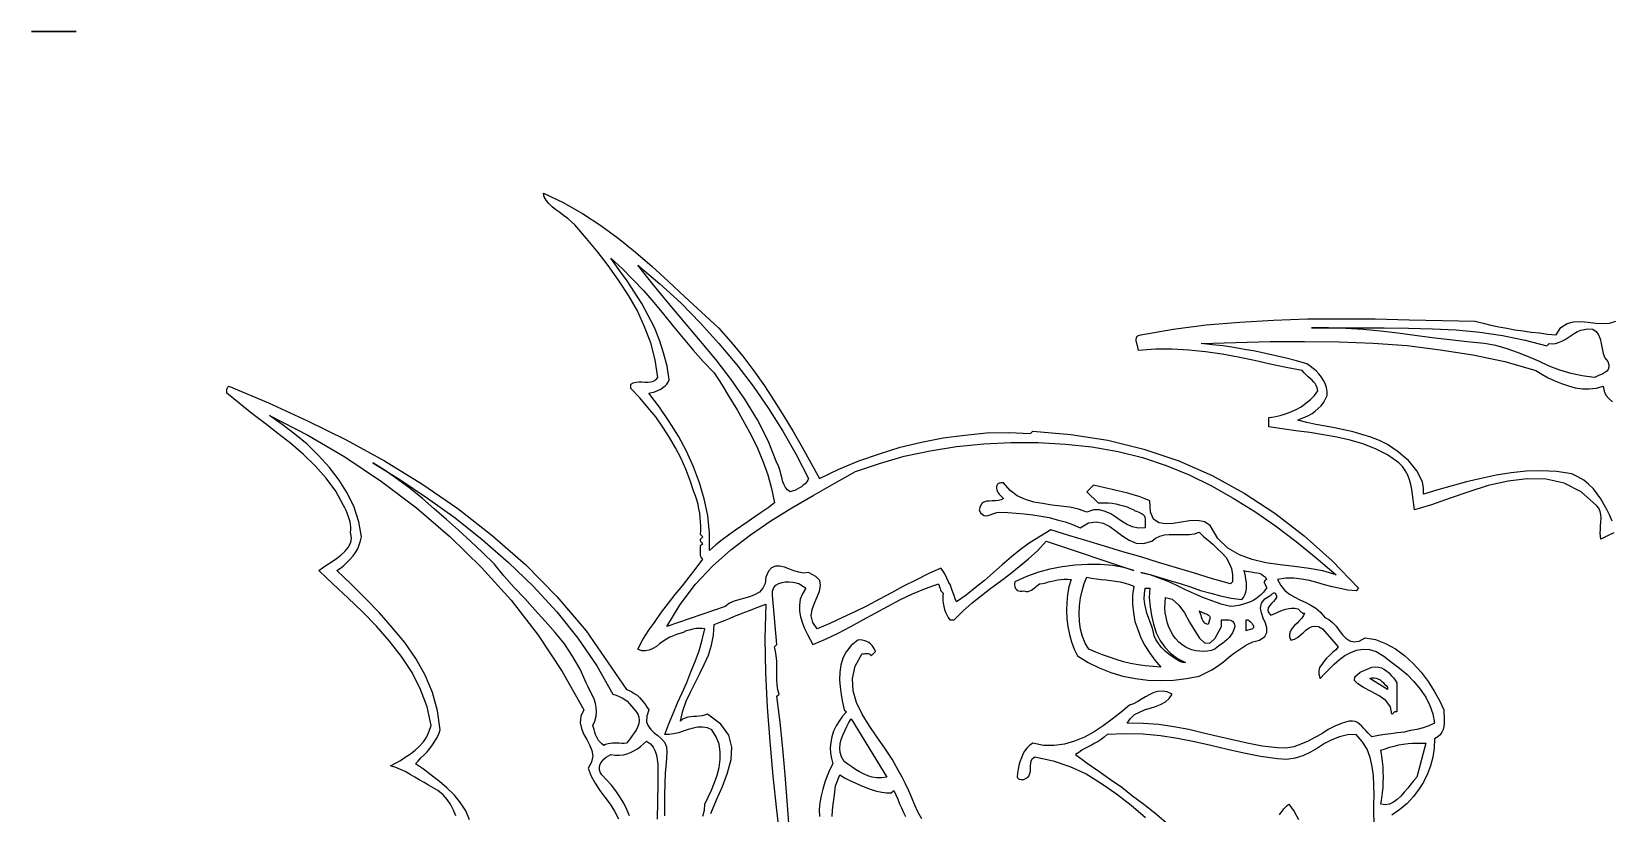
# Model space of a CAD drawing. Extents: x 0 to 9.47, y 0.01 to 6.47.
# Drawn here: x 0 to 4.626, y 4.183 to 6.473 of the extents above; entities that cross this region are included whole.
import ezdxf

# ---------------------------------------------------------------- set-up
doc = ezdxf.new("R2010")
doc.units = 0
doc.layers.add('1', color=7, linetype='Continuous')

msp = doc.modelspace()

# ---------------------------------------------------------------- linework, layer by layer
for points in [[(0, 6.473), (0.131, 6.473), (0, 6.473)], [(1.967, 4.174), (1.972, 4.192), (1.973, 4.21), (1.982, 4.23), (1.992, 4.251), (2.001, 4.273), (2.009, 4.295), (2.015, 4.317), (2.018, 4.34), (2.018, 4.363), (2.015, 4.385), (2.006, 4.407), (1.993, 4.427), (1.98, 4.433), (1.966, 4.435), (1.952, 4.435), (1.938, 4.432), (1.924, 4.428), (1.909, 4.423), (1.895, 4.419), (1.881, 4.416), (1.868, 4.414), (1.855, 4.414), (1.867, 4.445), (1.88, 4.475), (1.893, 4.506), (1.906, 4.536), (1.92, 4.566), (1.932, 4.597), (1.944, 4.628), (1.956, 4.659), (1.965, 4.691), (1.973, 4.723), (1.965, 4.724), (1.956, 4.724), (1.946, 4.724), (1.937, 4.722), (1.928, 4.719), (1.918, 4.717), (1.909, 4.713), (1.899, 4.71), (1.89, 4.707), (1.881, 4.703), (1.87, 4.699), (1.86, 4.693), (1.85, 4.686), (1.84, 4.679), (1.831, 4.672), (1.82, 4.666), (1.81, 4.661), (1.799, 4.659), (1.788, 4.659), (1.776, 4.664), (1.791, 4.692), (1.809, 4.719), (1.827, 4.745), (1.846, 4.772), (1.866, 4.798), (1.886, 4.824), (1.907, 4.849), (1.927, 4.875), (1.947, 4.901), (1.967, 4.927), (1.964, 4.93), (1.962, 4.933), (1.96, 4.937), (1.96, 4.941), (1.96, 4.945), (1.96, 4.95), (1.96, 4.954), (1.96, 4.958), (1.96, 4.962), (1.96, 4.967), (1.967, 4.973), (1.965, 4.974), (1.964, 4.976), (1.962, 4.977), (1.961, 4.979), (1.96, 4.981), (1.96, 4.982), (1.96, 4.984), (1.96, 4.986), (1.967, 4.993), (1.96, 5), (1.961, 5.011), (1.961, 5.023), (1.96, 5.036), (1.959, 5.049), (1.958, 5.062), (1.955, 5.075), (1.953, 5.088), (1.949, 5.101), (1.945, 5.113), (1.94, 5.125), (1.93, 5.158), (1.917, 5.191), (1.903, 5.222), (1.887, 5.254), (1.869, 5.284), (1.85, 5.314), (1.829, 5.344), (1.806, 5.372), (1.782, 5.4), (1.756, 5.427), (1.756, 5.44), (1.763, 5.444), (1.771, 5.446), (1.78, 5.447), (1.788, 5.447), (1.797, 5.446), (1.806, 5.446), (1.814, 5.447), (1.822, 5.449), (1.829, 5.453), (1.835, 5.46), (1.827, 5.511), (1.814, 5.561), (1.796, 5.608), (1.775, 5.655), (1.75, 5.699), (1.722, 5.742), (1.692, 5.784), (1.66, 5.826), (1.626, 5.867), (1.592, 5.907), (1.582, 5.916), (1.571, 5.925), (1.559, 5.934), (1.548, 5.943), (1.536, 5.951), (1.525, 5.96), (1.516, 5.969), (1.508, 5.979), (1.502, 5.989), (1.5, 6), (1.558, 5.972), (1.614, 5.94), (1.668, 5.905), (1.719, 5.868), (1.769, 5.827), (1.818, 5.785), (1.866, 5.741), (1.914, 5.696), (1.963, 5.651), (2.013, 5.605), (2.049, 5.564), (2.084, 5.522), (2.116, 5.479), (2.147, 5.435), (2.176, 5.391), (2.204, 5.346), (2.231, 5.301), (2.258, 5.255), (2.283, 5.21), (2.309, 5.164), (2.365, 5.191), (2.424, 5.215), (2.484, 5.236), (2.545, 5.255), (2.607, 5.27), (2.671, 5.283), (2.734, 5.291), (2.798, 5.297), (2.863, 5.298), (2.927, 5.296), (2.934, 5.302), (3.045, 5.293), (3.153, 5.276), (3.259, 5.25), (3.361, 5.215), (3.459, 5.172), (3.553, 5.121), (3.643, 5.062), (3.729, 4.996), (3.811, 4.922), (3.888, 4.842), (3.881, 4.835), (3.857, 4.837), (3.834, 4.841), (3.811, 4.846), (3.788, 4.852), (3.766, 4.859), (3.744, 4.865), (3.721, 4.869), (3.698, 4.872), (3.675, 4.872), (3.651, 4.868), (3.66, 4.85), (3.672, 4.836), (3.686, 4.825), (3.701, 4.816), (3.716, 4.808), (3.732, 4.801), (3.748, 4.793), (3.763, 4.784), (3.777, 4.772), (3.789, 4.756), (3.801, 4.751), (3.812, 4.742), (3.822, 4.731), (3.831, 4.718), (3.841, 4.706), (3.851, 4.696), (3.862, 4.688), (3.875, 4.685), (3.89, 4.687), (3.907, 4.697), (3.938, 4.692), (3.967, 4.68), (3.996, 4.665), (4.023, 4.645), (4.048, 4.622), (4.071, 4.596), (4.092, 4.569), (4.11, 4.541), (4.125, 4.513), (4.138, 4.486), (4.138, 4.476), (4.139, 4.465), (4.139, 4.455), (4.139, 4.446), (4.138, 4.437), (4.136, 4.428), (4.132, 4.421), (4.127, 4.413), (4.12, 4.407), (4.111, 4.401), (4.11, 4.374), (4.106, 4.347), (4.099, 4.322), (4.09, 4.298), (4.078, 4.274), (4.064, 4.252), (4.048, 4.231), (4.03, 4.212), (4.009, 4.194), (3.986, 4.177)], [(4.636, 5.005), (4.617, 4.996), (4.598, 4.986), (4.597, 4.995), (4.596, 5.004), (4.597, 5.014), (4.597, 5.025), (4.598, 5.036), (4.599, 5.047), (4.598, 5.057), (4.596, 5.067), (4.592, 5.077), (4.585, 5.085), (4.54, 5.125), (4.49, 5.15), (4.438, 5.162), (4.382, 5.163), (4.326, 5.156), (4.268, 5.143), (4.211, 5.125), (4.156, 5.106), (4.102, 5.087), (4.052, 5.072), (4.05, 5.087), (4.048, 5.102), (4.046, 5.117), (4.044, 5.131), (4.041, 5.146), (4.037, 5.16), (4.032, 5.173), (4.025, 5.187), (4.017, 5.199), (4.006, 5.21), (3.973, 5.233), (3.938, 5.251), (3.901, 5.265), (3.863, 5.276), (3.824, 5.285), (3.785, 5.292), (3.745, 5.298), (3.704, 5.303), (3.664, 5.309), (3.625, 5.315), (3.625, 5.342), (3.641, 5.344), (3.658, 5.348), (3.674, 5.353), (3.69, 5.359), (3.705, 5.366), (3.72, 5.374), (3.734, 5.384), (3.747, 5.395), (3.759, 5.407), (3.769, 5.421), (3.767, 5.429), (3.764, 5.436), (3.761, 5.442), (3.756, 5.447), (3.752, 5.452), (3.746, 5.457), (3.74, 5.462), (3.735, 5.467), (3.729, 5.473), (3.723, 5.48), (3.676, 5.489), (3.629, 5.499), (3.583, 5.509), (3.535, 5.519), (3.488, 5.528), (3.44, 5.535), (3.391, 5.54), (3.342, 5.543), (3.293, 5.543), (3.243, 5.539), (3.242, 5.543), (3.241, 5.549), (3.239, 5.555), (3.238, 5.56), (3.236, 5.566), (3.236, 5.571), (3.237, 5.576), (3.239, 5.581), (3.243, 5.583), (3.25, 5.585), (3.345, 5.601), (3.442, 5.614), (3.54, 5.622), (3.639, 5.628), (3.738, 5.631), (3.837, 5.631), (3.937, 5.631), (4.036, 5.629), (4.134, 5.627), (4.23, 5.625), (4.253, 5.619), (4.276, 5.613), (4.299, 5.608), (4.322, 5.604), (4.346, 5.599), (4.37, 5.596), (4.394, 5.592), (4.418, 5.59), (4.442, 5.587), (4.467, 5.585), (4.481, 5.606), (4.499, 5.618), (4.518, 5.623), (4.539, 5.624), (4.561, 5.622), (4.582, 5.619), (4.604, 5.618), (4.623, 5.619), (4.642, 5.625)], [(1.243, 4.175), (1.236, 4.192), (1.228, 4.208), (1.218, 4.223), (1.206, 4.237), (1.19, 4.25), (1.177, 4.257), (1.163, 4.265), (1.15, 4.273), (1.136, 4.281), (1.123, 4.289), (1.109, 4.297), (1.095, 4.305), (1.081, 4.311), (1.067, 4.317), (1.052, 4.322), (1.066, 4.33), (1.081, 4.338), (1.095, 4.347), (1.11, 4.357), (1.124, 4.368), (1.136, 4.379), (1.148, 4.392), (1.158, 4.407), (1.165, 4.423), (1.171, 4.44), (1.159, 4.495), (1.14, 4.546), (1.115, 4.595), (1.084, 4.642), (1.049, 4.687), (1.011, 4.731), (0.97, 4.773), (0.927, 4.814), (0.884, 4.854), (0.842, 4.894), (0.852, 4.902), (0.865, 4.911), (0.878, 4.919), (0.893, 4.929), (0.906, 4.939), (0.918, 4.95), (0.928, 4.962), (0.935, 4.976), (0.937, 4.99), (0.934, 5.006), (0.935, 5.013), (0.935, 5.021), (0.934, 5.029), (0.933, 5.037), (0.931, 5.046), (0.928, 5.054), (0.925, 5.062), (0.922, 5.07), (0.918, 5.078), (0.914, 5.085), (0.891, 5.127), (0.863, 5.165), (0.831, 5.201), (0.797, 5.234), (0.76, 5.266), (0.722, 5.296), (0.684, 5.325), (0.645, 5.354), (0.608, 5.384), (0.572, 5.414), (0.572, 5.417), (0.572, 5.42), (0.572, 5.422), (0.572, 5.425), (0.573, 5.427), (0.574, 5.429), (0.575, 5.431), (0.576, 5.432), (0.578, 5.434), (0.694, 5.385), (0.808, 5.333), (0.922, 5.277), (1.034, 5.215), (1.143, 5.148), (1.249, 5.076), (1.35, 4.997), (1.448, 4.911), (1.539, 4.818), (1.625, 4.717), (1.743, 4.546), (1.751, 4.543), (1.759, 4.539), (1.766, 4.534), (1.774, 4.529), (1.781, 4.522), (1.787, 4.515), (1.793, 4.508), (1.799, 4.501), (1.804, 4.493), (1.809, 4.486), (1.803, 4.467), (1.802, 4.451), (1.807, 4.439), (1.814, 4.428), (1.824, 4.419), (1.835, 4.411), (1.845, 4.402), (1.854, 4.391), (1.86, 4.378), (1.861, 4.361), (1.859, 4.331), (1.856, 4.3), (1.855, 4.27), (1.854, 4.238), (1.854, 4.207), (1.854, 4.175)], [(4, 4.565), (4, 4.48), (3.997, 4.48), (3.995, 4.48), (3.994, 4.48), (3.992, 4.479), (3.99, 4.477), (3.989, 4.476), (3.988, 4.474), (3.986, 4.473), (3.982, 4.495), (3.968, 4.513), (3.948, 4.527), (3.925, 4.54), (3.903, 4.551), (3.886, 4.562), (3.876, 4.572), (3.877, 4.583), (3.893, 4.596), (3.927, 4.611), (3.937, 4.612), (3.946, 4.611), (3.955, 4.609), (3.962, 4.605), (3.97, 4.6), (3.977, 4.594), (3.984, 4.587), (3.99, 4.58), (3.995, 4.573), (4, 4.565)], [(3.934, 4.157), (3.933, 4.183), (3.933, 4.21), (3.934, 4.237), (3.933, 4.265), (3.932, 4.293), (3.928, 4.32), (3.922, 4.346), (3.913, 4.371), (3.899, 4.393), (3.881, 4.414), (3.856, 4.413), (3.832, 4.407), (3.81, 4.398), (3.788, 4.387), (3.768, 4.374), (3.747, 4.362), (3.725, 4.351), (3.702, 4.344), (3.678, 4.34), (3.651, 4.342), (3.601, 4.349), (3.552, 4.359), (3.504, 4.37), (3.455, 4.381), (3.407, 4.392), (3.358, 4.402), (3.308, 4.41), (3.257, 4.415), (3.205, 4.416), (3.151, 4.414), (3.143, 4.406), (3.134, 4.399), (3.125, 4.393), (3.115, 4.388), (3.106, 4.382), (3.096, 4.378), (3.086, 4.373), (3.077, 4.368), (3.068, 4.361), (3.059, 4.355), (3.093, 4.33), (3.127, 4.306), (3.161, 4.282), (3.194, 4.259), (3.226, 4.234), (3.259, 4.21), (3.291, 4.184), (3.323, 4.157)], [(3.656, 4.178), (3.66, 4.184), (3.665, 4.19), (3.669, 4.196), (3.674, 4.201), (3.679, 4.206), (3.684, 4.21), (3.699, 4.188), (3.712, 4.165)]]:
    msp.add_lwpolyline(points)
at = {"layer": '1'}
for points in [[(2, 5.473), (2.023, 5.437), (2.045, 5.401), (2.067, 5.365), (2.088, 5.328), (2.108, 5.291), (2.127, 5.253), (2.143, 5.214), (2.157, 5.174), (2.168, 5.134), (2.177, 5.092), (2.158, 5.078), (2.138, 5.064), (2.119, 5.051), (2.1, 5.038), (2.081, 5.025), (2.062, 5.012), (2.042, 4.998), (2.023, 4.984), (2.005, 4.969), (1.986, 4.953), (1.986, 5.004), (1.981, 5.055), (1.971, 5.104), (1.957, 5.151), (1.939, 5.198), (1.919, 5.244), (1.895, 5.288), (1.868, 5.331), (1.84, 5.373), (1.809, 5.414), (1.816, 5.416), (1.823, 5.417), (1.83, 5.42), (1.837, 5.422), (1.844, 5.425), (1.85, 5.43), (1.856, 5.435), (1.861, 5.44), (1.865, 5.446), (1.868, 5.453), (1.862, 5.493), (1.852, 5.532), (1.84, 5.569), (1.825, 5.606), (1.807, 5.641), (1.788, 5.676), (1.767, 5.71), (1.745, 5.743), (1.721, 5.776), (1.697, 5.809), (1.731, 5.778), (1.763, 5.746), (1.794, 5.713), (1.823, 5.679), (1.852, 5.645), (1.88, 5.61), (1.909, 5.575), (1.938, 5.54), (1.968, 5.506), (2, 5.473)], [(2.276, 5.164), (2.274, 5.159), (2.271, 5.153), (2.267, 5.148), (2.261, 5.144), (2.256, 5.139), (2.25, 5.136), (2.243, 5.132), (2.236, 5.129), (2.229, 5.127), (2.223, 5.125), (2.215, 5.13), (2.209, 5.137), (2.205, 5.145), (2.201, 5.154), (2.199, 5.163), (2.196, 5.173), (2.194, 5.182), (2.191, 5.192), (2.188, 5.201), (2.184, 5.21), (2.158, 5.274), (2.127, 5.336), (2.09, 5.396), (2.05, 5.454), (2.006, 5.511), (1.96, 5.566), (1.913, 5.622), (1.866, 5.677), (1.82, 5.733), (1.776, 5.789), (1.841, 5.734), (1.902, 5.678), (1.96, 5.619), (2.014, 5.559), (2.066, 5.497), (2.114, 5.434), (2.159, 5.369), (2.201, 5.302), (2.24, 5.234), (2.276, 5.164)], [(4.44, 5.552), (4.447, 5.559), (4.456, 5.558), (4.465, 5.559), (4.474, 5.562), (4.484, 5.566), (4.493, 5.571), (4.502, 5.577), (4.511, 5.583), (4.52, 5.588), (4.53, 5.594), (4.539, 5.598), (4.559, 5.602), (4.574, 5.601), (4.584, 5.594), (4.591, 5.585), (4.596, 5.573), (4.599, 5.559), (4.602, 5.545), (4.605, 5.53), (4.61, 5.517), (4.618, 5.506), (4.621, 5.497), (4.621, 5.49), (4.619, 5.483), (4.615, 5.478), (4.61, 5.474), (4.604, 5.47), (4.597, 5.467), (4.591, 5.465), (4.584, 5.462), (4.578, 5.46), (4.543, 5.464), (4.511, 5.471), (4.478, 5.481), (4.447, 5.493), (4.416, 5.507), (4.386, 5.52), (4.354, 5.533), (4.323, 5.544), (4.29, 5.553), (4.256, 5.559), (4.206, 5.564), (4.155, 5.57), (4.104, 5.576), (4.053, 5.583), (4.003, 5.589), (3.952, 5.595), (3.902, 5.6), (3.851, 5.603), (3.8, 5.605), (3.75, 5.605), (3.821, 5.605), (3.892, 5.605), (3.963, 5.605), (4.034, 5.604), (4.105, 5.602), (4.174, 5.599), (4.243, 5.592), (4.31, 5.583), (4.376, 5.569), (4.44, 5.552)], [(4.631, 5.039), (4.624, 5.055), (4.616, 5.071), (4.608, 5.087), (4.598, 5.104), (4.587, 5.119), (4.576, 5.133), (4.562, 5.147), (4.548, 5.159), (4.531, 5.169), (4.513, 5.177), (4.468, 5.184), (4.423, 5.186), (4.379, 5.185), (4.335, 5.18), (4.291, 5.173), (4.247, 5.164), (4.204, 5.154), (4.162, 5.142), (4.12, 5.13), (4.078, 5.118), (4.078, 5.136), (4.075, 5.153), (4.068, 5.17), (4.059, 5.186), (4.047, 5.201), (4.034, 5.216), (4.019, 5.229), (4.004, 5.242), (3.988, 5.253), (3.973, 5.263), (3.949, 5.275), (3.924, 5.285), (3.898, 5.293), (3.872, 5.3), (3.845, 5.306), (3.818, 5.312), (3.791, 5.317), (3.763, 5.322), (3.736, 5.328), (3.71, 5.335), (3.72, 5.339), (3.731, 5.343), (3.741, 5.348), (3.752, 5.354), (3.761, 5.361), (3.77, 5.369), (3.778, 5.377), (3.786, 5.387), (3.791, 5.397), (3.796, 5.407), (3.796, 5.419), (3.794, 5.43), (3.79, 5.442), (3.785, 5.451), (3.779, 5.461), (3.772, 5.47), (3.764, 5.479), (3.755, 5.486), (3.746, 5.493), (3.736, 5.5), (3.706, 5.508), (3.676, 5.516), (3.646, 5.523), (3.615, 5.53), (3.585, 5.537), (3.554, 5.542), (3.523, 5.547), (3.491, 5.552), (3.459, 5.555), (3.427, 5.559), (3.528, 5.562), (3.629, 5.565), (3.73, 5.565), (3.831, 5.564), (3.931, 5.56), (4.03, 5.553), (4.127, 5.541), (4.223, 5.526), (4.317, 5.506), (4.407, 5.48)], [(4.407, 5.48), (4.425, 5.469), (4.444, 5.459), (4.463, 5.45), (4.483, 5.442), (4.503, 5.435), (4.523, 5.429), (4.544, 5.426), (4.564, 5.426), (4.585, 5.428), (4.605, 5.434), (4.608, 5.42), (4.613, 5.408), (4.622, 5.397), (4.632, 5.388)], [(1.283, 4.164), (1.272, 4.19), (1.257, 4.214), (1.239, 4.236), (1.217, 4.257), (1.195, 4.276), (1.171, 4.295), (1.148, 4.312), (1.125, 4.328), (1.133, 4.336), (1.141, 4.345), (1.15, 4.354), (1.159, 4.363), (1.167, 4.373), (1.175, 4.383), (1.182, 4.394), (1.188, 4.405), (1.193, 4.416), (1.197, 4.427), (1.189, 4.483), (1.175, 4.537), (1.153, 4.588), (1.126, 4.636), (1.094, 4.683), (1.057, 4.727), (1.019, 4.77), (0.978, 4.812), (0.936, 4.854), (0.894, 4.894), (0.905, 4.901), (0.915, 4.909), (0.924, 4.918), (0.933, 4.927), (0.942, 4.937), (0.949, 4.947), (0.956, 4.958), (0.96, 4.969), (0.964, 4.981), (0.967, 4.993), (0.959, 5.037), (0.945, 5.08), (0.926, 5.12), (0.901, 5.159), (0.873, 5.196), (0.841, 5.231), (0.807, 5.264), (0.771, 5.294), (0.734, 5.322), (0.697, 5.348), (0.809, 5.291), (0.918, 5.227), (1.025, 5.155), (1.128, 5.078), (1.226, 4.993), (1.318, 4.903), (1.405, 4.807), (1.484, 4.705), (1.555, 4.598), (1.618, 4.486)], [(3.822, 4.881), (3.783, 4.893), (3.743, 4.9), (3.7, 4.906), (3.658, 4.911), (3.616, 4.917), (3.576, 4.926), (3.539, 4.94), (3.505, 4.96), (3.476, 4.988), (3.453, 5.026), (3.437, 5.037), (3.416, 5.041), (3.393, 5.04), (3.369, 5.036), (3.345, 5.032), (3.322, 5.031), (3.303, 5.034), (3.287, 5.045), (3.278, 5.065), (3.276, 5.098), (3.26, 5.105), (3.245, 5.111), (3.228, 5.116), (3.212, 5.121), (3.195, 5.125), (3.178, 5.129), (3.162, 5.132), (3.145, 5.136), (3.128, 5.14), (3.111, 5.144), (3.092, 5.125), (3.125, 5.092), (3.134, 5.092), (3.144, 5.092), (3.155, 5.092), (3.166, 5.091), (3.177, 5.089), (3.188, 5.087), (3.199, 5.084), (3.21, 5.081), (3.22, 5.076), (3.23, 5.072), (3.233, 5.069), (3.237, 5.068), (3.242, 5.066), (3.246, 5.064), (3.25, 5.062), (3.254, 5.06), (3.257, 5.058), (3.26, 5.055), (3.262, 5.05), (3.263, 5.046), (3.263, 5.019), (3.243, 5.018), (3.225, 5.022), (3.208, 5.03), (3.193, 5.039), (3.177, 5.05), (3.162, 5.06), (3.146, 5.067), (3.129, 5.072), (3.111, 5.072), (3.092, 5.065), (3.067, 5.074), (3.042, 5.08), (3.016, 5.083), (2.989, 5.086), (2.962, 5.09), (2.937, 5.094), (2.912, 5.102), (2.888, 5.113), (2.867, 5.129), (2.848, 5.151), (2.845, 5.151), (2.842, 5.151), (2.84, 5.151), (2.837, 5.15), (2.835, 5.15), (2.833, 5.149), (2.831, 5.148), (2.83, 5.146), (2.828, 5.144), (2.827, 5.139), (2.827, 5.134), (2.828, 5.13), (2.83, 5.126), (2.832, 5.122), (2.835, 5.118), (2.838, 5.115), (2.842, 5.111), (2.845, 5.108), (2.848, 5.105), (2.841, 5.101), (2.833, 5.099), (2.824, 5.098), (2.815, 5.098), (2.806, 5.097), (2.798, 5.097), (2.79, 5.094), (2.784, 5.09), (2.779, 5.082), (2.776, 5.072), (2.78, 5.063), (2.786, 5.058), (2.791, 5.055), (2.797, 5.054), (2.803, 5.055), (2.809, 5.057), (2.816, 5.06), (2.822, 5.062), (2.828, 5.064), (2.835, 5.065), (2.86, 5.064), (2.885, 5.062), (2.909, 5.06), (2.934, 5.057), (2.958, 5.053), (2.982, 5.049), (3.005, 5.043), (3.028, 5.037), (3.05, 5.029), (3.072, 5.019), (3.097, 5.034), (3.119, 5.037), (3.14, 5.033), (3.159, 5.023), (3.178, 5.009), (3.197, 4.995), (3.216, 4.983), (3.236, 4.974), (3.258, 4.973), (3.282, 4.98), (3.293, 4.989), (3.306, 4.995), (3.319, 4.999), (3.333, 5), (3.349, 5), (3.363, 5), (3.379, 5), (3.393, 5), (3.407, 5.002), (3.421, 5.006), (3.434, 4.994), (3.447, 4.983), (3.461, 4.971), (3.475, 4.958), (3.488, 4.945), (3.5, 4.932), (3.509, 4.916), (3.516, 4.9), (3.519, 4.881), (3.519, 4.861), (3.513, 4.855), (3.46, 4.87), (3.407, 4.886), (3.355, 4.902), (3.302, 4.918), (3.25, 4.934), (3.197, 4.949), (3.144, 4.965), (3.092, 4.981), (3.039, 4.997), (2.986, 5.013), (2.956, 4.995), (2.926, 4.976), (2.898, 4.956), (2.871, 4.934), (2.844, 4.911), (2.818, 4.888), (2.792, 4.865), (2.765, 4.843), (2.738, 4.822), (2.71, 4.802), (2.706, 4.811), (2.703, 4.821), (2.699, 4.831), (2.695, 4.841), (2.692, 4.851), (2.687, 4.861), (2.682, 4.872), (2.677, 4.882), (2.671, 4.892), (2.664, 4.901), (2.627, 4.884), (2.591, 4.866), (2.555, 4.848), (2.52, 4.829), (2.484, 4.81), (2.448, 4.791), (2.412, 4.773), (2.376, 4.756), (2.339, 4.739), (2.302, 4.723), (2.289, 4.742), (2.284, 4.761), (2.287, 4.78), (2.294, 4.798), (2.302, 4.817), (2.309, 4.834), (2.312, 4.85), (2.31, 4.865), (2.298, 4.877), (2.276, 4.888), (2.262, 4.886), (2.248, 4.889), (2.233, 4.893), (2.219, 4.899), (2.206, 4.904), (2.192, 4.907), (2.18, 4.907), (2.168, 4.902), (2.159, 4.892), (2.151, 4.875), (2.149, 4.856), (2.143, 4.842), (2.133, 4.831), (2.12, 4.824), (2.106, 4.818), (2.09, 4.813), (2.075, 4.809), (2.059, 4.804), (2.045, 4.798), (2.032, 4.789), (1.861, 4.73), (1.9, 4.795), (1.945, 4.854), (1.995, 4.907), (2.049, 4.955), (2.106, 4.999), (2.166, 5.04), (2.228, 5.078), (2.29, 5.114), (2.352, 5.149), (2.414, 5.184), (2.484, 5.208), (2.557, 5.229), (2.633, 5.245), (2.71, 5.257), (2.79, 5.265), (2.869, 5.269), (2.949, 5.269), (3.029, 5.264), (3.107, 5.256), (3.184, 5.243), (3.255, 5.225), (3.324, 5.202), (3.392, 5.174), (3.457, 5.142), (3.521, 5.106), (3.584, 5.067), (3.645, 5.025), (3.705, 4.979), (3.764, 4.931), (3.822, 4.881)], [(1.703, 4.532), (1.713, 4.529), (1.722, 4.525), (1.73, 4.521), (1.738, 4.516), (1.745, 4.511), (1.752, 4.504), (1.758, 4.497), (1.764, 4.49), (1.77, 4.482), (1.776, 4.473), (1.779, 4.464), (1.78, 4.455), (1.779, 4.446), (1.776, 4.437), (1.772, 4.428), (1.767, 4.42), (1.761, 4.412), (1.755, 4.403), (1.749, 4.395), (1.743, 4.388), (1.736, 4.387), (1.729, 4.387), (1.722, 4.388), (1.715, 4.388), (1.708, 4.388), (1.702, 4.388), (1.695, 4.387), (1.689, 4.386), (1.682, 4.384), (1.677, 4.381), (1.671, 4.386), (1.666, 4.391), (1.661, 4.396), (1.658, 4.402), (1.655, 4.408), (1.652, 4.414), (1.65, 4.421), (1.648, 4.428), (1.646, 4.434), (1.644, 4.44), (1.65, 4.453), (1.654, 4.467), (1.655, 4.48), (1.654, 4.493), (1.652, 4.505), (1.648, 4.517), (1.643, 4.53), (1.637, 4.541), (1.631, 4.553), (1.625, 4.565), (1.607, 4.605), (1.585, 4.643), (1.561, 4.679), (1.534, 4.713), (1.505, 4.746), (1.475, 4.779), (1.445, 4.812), (1.414, 4.844), (1.384, 4.879), (1.355, 4.914), (1.321, 4.947), (1.286, 4.98), (1.251, 5.012), (1.216, 5.044), (1.18, 5.075), (1.145, 5.105), (1.109, 5.134), (1.073, 5.161), (1.036, 5.187), (1, 5.21), (1.079, 5.161), (1.16, 5.106), (1.241, 5.048), (1.32, 4.985), (1.397, 4.918), (1.47, 4.848), (1.539, 4.773), (1.601, 4.696), (1.656, 4.615), (1.703, 4.532)], [(2.22, 4.141), (2.214, 4.219), (2.208, 4.296), (2.201, 4.373), (2.193, 4.45), (2.184, 4.526), (2.19, 4.532), (2.187, 4.545), (2.185, 4.559), (2.184, 4.573), (2.184, 4.587), (2.184, 4.601), (2.184, 4.616), (2.184, 4.63), (2.182, 4.644), (2.18, 4.658), (2.177, 4.671), (2.184, 4.677), (2.171, 4.822), (2.171, 4.834), (2.175, 4.844), (2.181, 4.851), (2.189, 4.856), (2.199, 4.859), (2.208, 4.861), (2.219, 4.861), (2.23, 4.86), (2.24, 4.858), (2.25, 4.855), (2.269, 4.842), (2.259, 4.826), (2.252, 4.81), (2.25, 4.793), (2.25, 4.775), (2.253, 4.758), (2.259, 4.74), (2.265, 4.724), (2.273, 4.707), (2.281, 4.692), (2.289, 4.677), (2.326, 4.693), (2.363, 4.711), (2.4, 4.73), (2.436, 4.75), (2.472, 4.769), (2.508, 4.789), (2.544, 4.808), (2.581, 4.826), (2.619, 4.841), (2.657, 4.855), (2.658, 4.852), (2.659, 4.849), (2.66, 4.846), (2.661, 4.843), (2.662, 4.841), (2.663, 4.838), (2.664, 4.835), (2.666, 4.833), (2.668, 4.831), (2.671, 4.828), (2.67, 4.821), (2.67, 4.814), (2.67, 4.806), (2.671, 4.798), (2.673, 4.789), (2.675, 4.78), (2.678, 4.772), (2.682, 4.764), (2.686, 4.756), (2.69, 4.75), (2.703, 4.75), (2.729, 4.775), (2.756, 4.799), (2.783, 4.821), (2.811, 4.842), (2.839, 4.863), (2.867, 4.884), (2.894, 4.906), (2.921, 4.928), (2.948, 4.953), (2.973, 4.98), (3.23, 4.894)], [(3.23, 4.894), (3.2, 4.903), (3.167, 4.909), (3.132, 4.912), (3.095, 4.912), (3.058, 4.91), (3.02, 4.905), (2.983, 4.898), (2.947, 4.888), (2.913, 4.876), (2.881, 4.861), (2.88, 4.856), (2.88, 4.851), (2.881, 4.847), (2.882, 4.842), (2.885, 4.839), (2.888, 4.836), (2.893, 4.835), (2.897, 4.834), (2.902, 4.834), (2.907, 4.835), (2.914, 4.833), (2.92, 4.833), (2.925, 4.835), (2.93, 4.837), (2.934, 4.839), (2.938, 4.842), (2.942, 4.846), (2.945, 4.849), (2.949, 4.852), (2.953, 4.855), (2.962, 4.856), (2.972, 4.858), (2.98, 4.861), (2.989, 4.863), (2.998, 4.865), (3.007, 4.867), (3.016, 4.868), (3.025, 4.869), (3.035, 4.869), (3.046, 4.868), (3.039, 4.846), (3.035, 4.824), (3.033, 4.8), (3.032, 4.777), (3.033, 4.753), (3.036, 4.73), (3.041, 4.707), (3.047, 4.685), (3.055, 4.664), (3.065, 4.644), (3.096, 4.625), (3.128, 4.609), (3.162, 4.595), (3.197, 4.585), (3.234, 4.578), (3.271, 4.573), (3.308, 4.572), (3.346, 4.573), (3.384, 4.578), (3.421, 4.585), (3.439, 4.593), (3.458, 4.603), (3.475, 4.614), (3.492, 4.627), (3.508, 4.64), (3.525, 4.653), (3.542, 4.665), (3.56, 4.676), (3.578, 4.685), (3.598, 4.69), (3.613, 4.701), (3.619, 4.713), (3.619, 4.726), (3.615, 4.74), (3.609, 4.755), (3.604, 4.77), (3.601, 4.784), (3.604, 4.798), (3.613, 4.811), (3.631, 4.822), (3.632, 4.823), (3.634, 4.825), (3.635, 4.826), (3.637, 4.827), (3.638, 4.828), (3.64, 4.829), (3.642, 4.829), (3.644, 4.828), (3.648, 4.821), (3.648, 4.815), (3.644, 4.809), (3.639, 4.803), (3.633, 4.797), (3.627, 4.791), (3.623, 4.785), (3.622, 4.778), (3.624, 4.771), (3.631, 4.763), (3.638, 4.766), (3.646, 4.769), (3.653, 4.773), (3.66, 4.776), (3.668, 4.779), (3.675, 4.781), (3.684, 4.783), (3.692, 4.784), (3.701, 4.784), (3.71, 4.782), (3.712, 4.781), (3.714, 4.779), (3.715, 4.777), (3.717, 4.775), (3.719, 4.773), (3.721, 4.772), (3.723, 4.77), (3.725, 4.769), (3.727, 4.769), (3.73, 4.769), (3.727, 4.762), (3.722, 4.755), (3.715, 4.748), (3.708, 4.74), (3.7, 4.733), (3.694, 4.725), (3.689, 4.717), (3.686, 4.708), (3.686, 4.7), (3.69, 4.69), (3.7, 4.693), (3.709, 4.698), (3.717, 4.705), (3.726, 4.712), (3.734, 4.719), (3.743, 4.726), (3.752, 4.73), (3.761, 4.731), (3.771, 4.73), (3.782, 4.723), (3.828, 4.671), (3.821, 4.662), (3.812, 4.654), (3.803, 4.645), (3.794, 4.637), (3.786, 4.628), (3.78, 4.619), (3.774, 4.61), (3.772, 4.6), (3.772, 4.59), (3.776, 4.578), (3.789, 4.592), (3.803, 4.606), (3.817, 4.62), (3.832, 4.633), (3.848, 4.645), (3.865, 4.654), (3.882, 4.661), (3.901, 4.664), (3.92, 4.663), (3.94, 4.657), (3.962, 4.643), (3.985, 4.626), (4.008, 4.608), (4.03, 4.589), (4.05, 4.569), (4.069, 4.547), (4.085, 4.523), (4.097, 4.499), (4.106, 4.474), (4.111, 4.447), (4.094, 4.439), (4.077, 4.433), (4.059, 4.428), (4.04, 4.425), (4.022, 4.421), (4.002, 4.419), (3.983, 4.416), (3.965, 4.414), (3.946, 4.411), (3.927, 4.407), (3.921, 4.413), (3.915, 4.419), (3.909, 4.425), (3.903, 4.432), (3.898, 4.438), (3.891, 4.444), (3.885, 4.449), (3.878, 4.452), (3.87, 4.453), (3.861, 4.453), (3.84, 4.447), (3.819, 4.438), (3.799, 4.428), (3.78, 4.416), (3.76, 4.405), (3.74, 4.394), (3.719, 4.385), (3.698, 4.378), (3.675, 4.374), (3.651, 4.375), (3.606, 4.38), (3.562, 4.388), (3.519, 4.398), (3.476, 4.408), (3.434, 4.418), (3.391, 4.428), (3.347, 4.436), (3.303, 4.443), (3.257, 4.446), (3.21, 4.447), (3.22, 4.461), (3.232, 4.472), (3.246, 4.479), (3.261, 4.486), (3.277, 4.491), (3.293, 4.496), (3.308, 4.502), (3.322, 4.509), (3.333, 4.519), (3.342, 4.532), (3.327, 4.539), (3.314, 4.541), (3.3, 4.54), (3.288, 4.537), (3.276, 4.531), (3.264, 4.524), (3.252, 4.517), (3.241, 4.51), (3.229, 4.504), (3.217, 4.5), (3.192, 4.479), (3.166, 4.459), (3.14, 4.439), (3.113, 4.422), (3.085, 4.406), (3.056, 4.394), (3.026, 4.385), (2.996, 4.381), (2.965, 4.381), (2.934, 4.388), (2.924, 4.381), (2.916, 4.374), (2.909, 4.365), (2.904, 4.356), (2.9, 4.345), (2.896, 4.334), (2.893, 4.323), (2.891, 4.312), (2.889, 4.3), (2.888, 4.289), (2.889, 4.287), (2.891, 4.285), (2.892, 4.284), (2.894, 4.283), (2.896, 4.283), (2.899, 4.282), (2.902, 4.282), (2.905, 4.282), (2.907, 4.282), (2.916, 4.287), (2.922, 4.292), (2.925, 4.299), (2.927, 4.306), (2.927, 4.314), (2.927, 4.322), (2.928, 4.33), (2.929, 4.337), (2.933, 4.343), (2.94, 4.348), (2.993, 4.337), (3.042, 4.32), (3.09, 4.298), (3.135, 4.27), (3.179, 4.24), (3.222, 4.207), (3.264, 4.171)], [(3.23, 4.848), (3.226, 4.822), (3.226, 4.796), (3.229, 4.77), (3.233, 4.745), (3.241, 4.721), (3.25, 4.697), (3.262, 4.674), (3.276, 4.652), (3.291, 4.631), (3.309, 4.611), (3.286, 4.613), (3.263, 4.615), (3.242, 4.618), (3.22, 4.622), (3.199, 4.627), (3.178, 4.633), (3.158, 4.64), (3.138, 4.647), (3.118, 4.655), (3.098, 4.664), (3.087, 4.681), (3.079, 4.701), (3.073, 4.722), (3.07, 4.745), (3.069, 4.768), (3.07, 4.791), (3.073, 4.814), (3.078, 4.835), (3.084, 4.856), (3.092, 4.875), (3.106, 4.872), (3.12, 4.87), (3.134, 4.868), (3.148, 4.867), (3.162, 4.865), (3.176, 4.863), (3.19, 4.861), (3.204, 4.857), (3.217, 4.853), (3.23, 4.848)], [(3.618, 4.868), (3.614, 4.866), (3.612, 4.863), (3.611, 4.861), (3.611, 4.858), (3.613, 4.856), (3.614, 4.853), (3.615, 4.85), (3.617, 4.847), (3.618, 4.844), (3.618, 4.842), (3.61, 4.831), (3.601, 4.822), (3.591, 4.814), (3.581, 4.807), (3.571, 4.802), (3.56, 4.798), (3.548, 4.795), (3.537, 4.792), (3.525, 4.79), (3.513, 4.789), (3.485, 4.796), (3.458, 4.805), (3.432, 4.815), (3.407, 4.826), (3.381, 4.838), (3.356, 4.85), (3.33, 4.862), (3.304, 4.872), (3.277, 4.881), (3.25, 4.888), (3.28, 4.881), (3.309, 4.873), (3.338, 4.864), (3.368, 4.855), (3.396, 4.846), (3.425, 4.836), (3.455, 4.828), (3.484, 4.82), (3.515, 4.813), (3.546, 4.809), (3.551, 4.815), (3.555, 4.823), (3.558, 4.831), (3.56, 4.84), (3.56, 4.85), (3.56, 4.859), (3.558, 4.869), (3.557, 4.878), (3.555, 4.886), (3.552, 4.894), (3.559, 4.892), (3.567, 4.891), (3.574, 4.89), (3.582, 4.888), (3.59, 4.887), (3.597, 4.886), (3.604, 4.883), (3.61, 4.879), (3.615, 4.875), (3.618, 4.868)], [(3.276, 4.842), (3.275, 4.815), (3.277, 4.788), (3.281, 4.762), (3.287, 4.737), (3.295, 4.712), (3.306, 4.69), (3.32, 4.67), (3.337, 4.652), (3.358, 4.636), (3.381, 4.625), (3.373, 4.625), (3.364, 4.628), (3.354, 4.634), (3.343, 4.641), (3.332, 4.649), (3.321, 4.658), (3.311, 4.669), (3.302, 4.68), (3.294, 4.692), (3.289, 4.703), (3.286, 4.717), (3.282, 4.73), (3.277, 4.743), (3.273, 4.756), (3.268, 4.769), (3.265, 4.783), (3.262, 4.796), (3.26, 4.811), (3.261, 4.826), (3.263, 4.842), (3.276, 4.842)], [(3.486, 4.73), (3.486, 4.75), (3.492, 4.75), (3.498, 4.75), (3.503, 4.75), (3.508, 4.75), (3.513, 4.749), (3.517, 4.747), (3.52, 4.745), (3.523, 4.741), (3.525, 4.736), (3.526, 4.73), (3.523, 4.721), (3.519, 4.712), (3.514, 4.705), (3.509, 4.698), (3.503, 4.692), (3.496, 4.686), (3.489, 4.68), (3.482, 4.675), (3.474, 4.67), (3.467, 4.664), (3.456, 4.66), (3.445, 4.658), (3.433, 4.657), (3.422, 4.658), (3.411, 4.659), (3.4, 4.662), (3.39, 4.666), (3.38, 4.671), (3.37, 4.677), (3.361, 4.684), (3.352, 4.695), (3.344, 4.706), (3.337, 4.718), (3.331, 4.731), (3.327, 4.743), (3.324, 4.757), (3.321, 4.77), (3.32, 4.785), (3.321, 4.8), (3.322, 4.815), (3.342, 4.81), (3.361, 4.793), (3.378, 4.77), (3.393, 4.743), (3.408, 4.717), (3.422, 4.696), (3.437, 4.682), (3.452, 4.681), (3.468, 4.696), (3.486, 4.73)], [(1.99, 4.182), (2.007, 4.222), (2.024, 4.261), (2.039, 4.301), (2.05, 4.34), (2.052, 4.377), (2.043, 4.412), (2.02, 4.444), (1.98, 4.473), (1.972, 4.47), (1.965, 4.468), (1.956, 4.467), (1.948, 4.466), (1.939, 4.466), (1.931, 4.465), (1.923, 4.464), (1.915, 4.462), (1.907, 4.459), (1.901, 4.453), (1.908, 4.483), (1.918, 4.511), (1.931, 4.538), (1.944, 4.565), (1.958, 4.592), (1.971, 4.619), (1.983, 4.646), (1.992, 4.675), (1.998, 4.705), (2, 4.736), (2.015, 4.742), (2.03, 4.748), (2.045, 4.754), (2.06, 4.76), (2.075, 4.766), (2.09, 4.772), (2.106, 4.778), (2.12, 4.784), (2.136, 4.79), (2.151, 4.796), (2.148, 4.695), (2.15, 4.594), (2.155, 4.494), (2.163, 4.393), (2.172, 4.292), (2.183, 4.192), (2.194, 4.091)], [(3.453, 4.756), (3.447, 4.736), (3.442, 4.738), (3.438, 4.74), (3.435, 4.744), (3.432, 4.748), (3.43, 4.752), (3.428, 4.757), (3.427, 4.762), (3.425, 4.767), (3.423, 4.772), (3.421, 4.776), (3.424, 4.774), (3.428, 4.773), (3.431, 4.771), (3.435, 4.77), (3.438, 4.768), (3.442, 4.767), (3.445, 4.765), (3.448, 4.763), (3.451, 4.76), (3.453, 4.756)], [(3.578, 4.736), (3.58, 4.731), (3.58, 4.728), (3.579, 4.725), (3.577, 4.723), (3.574, 4.722), (3.571, 4.721), (3.568, 4.72), (3.564, 4.719), (3.561, 4.718), (3.559, 4.717), (3.559, 4.75), (3.562, 4.75), (3.564, 4.75), (3.566, 4.749), (3.568, 4.747), (3.57, 4.745), (3.571, 4.744), (3.573, 4.742), (3.575, 4.74), (3.576, 4.738), (3.578, 4.736)], [(2.608, 4.167), (2.597, 4.187), (2.588, 4.207), (2.579, 4.228), (2.57, 4.249), (2.561, 4.269), (2.551, 4.289), (2.539, 4.309), (2.522, 4.341), (2.5, 4.374), (2.477, 4.407), (2.454, 4.44), (2.434, 4.473), (2.417, 4.507), (2.407, 4.542), (2.405, 4.578), (2.413, 4.614), (2.434, 4.651), (2.437, 4.65), (2.439, 4.65), (2.442, 4.651), (2.445, 4.651), (2.449, 4.651), (2.451, 4.651), (2.454, 4.65), (2.456, 4.649), (2.458, 4.647), (2.46, 4.644), (2.473, 4.657), (2.47, 4.664), (2.467, 4.669), (2.463, 4.674), (2.458, 4.679), (2.453, 4.683), (2.447, 4.686), (2.441, 4.688), (2.434, 4.69), (2.428, 4.691), (2.421, 4.69), (2.401, 4.674), (2.387, 4.656), (2.377, 4.637), (2.371, 4.617), (2.368, 4.596), (2.367, 4.574), (2.369, 4.553), (2.372, 4.53), (2.376, 4.508), (2.381, 4.486), (2.388, 4.48), (2.376, 4.467), (2.366, 4.453), (2.357, 4.439), (2.35, 4.423), (2.345, 4.407), (2.342, 4.391), (2.34, 4.375), (2.341, 4.359), (2.344, 4.343), (2.348, 4.328), (2.339, 4.311), (2.331, 4.293), (2.324, 4.274), (2.318, 4.254), (2.313, 4.234), (2.31, 4.214), (2.308, 4.194), (2.309, 4.173)], [(3.973, 4.552), (3.973, 4.546), (3.921, 4.578), (3.928, 4.58), (3.934, 4.58), (3.94, 4.579), (3.945, 4.577), (3.951, 4.574), (3.955, 4.57), (3.96, 4.566), (3.964, 4.561), (3.969, 4.557), (3.973, 4.552)], [(1.618, 4.486), (1.609, 4.467), (1.607, 4.448), (1.611, 4.431), (1.618, 4.414), (1.627, 4.399), (1.635, 4.383), (1.642, 4.367), (1.644, 4.351), (1.641, 4.333), (1.631, 4.315), (1.64, 4.292), (1.651, 4.271), (1.665, 4.25), (1.68, 4.23), (1.695, 4.21), (1.708, 4.189), (1.72, 4.167)], [(2.506, 4.289), (2.491, 4.287), (2.476, 4.287), (2.463, 4.289), (2.45, 4.293), (2.438, 4.298), (2.426, 4.304), (2.414, 4.311), (2.403, 4.319), (2.392, 4.327), (2.381, 4.335), (2.373, 4.348), (2.369, 4.361), (2.368, 4.373), (2.369, 4.386), (2.372, 4.399), (2.377, 4.412), (2.383, 4.424), (2.389, 4.437), (2.395, 4.449), (2.401, 4.46), (2.506, 4.289)], [(1.752, 4.175), (1.744, 4.194), (1.735, 4.213), (1.724, 4.231), (1.712, 4.249), (1.699, 4.265), (1.685, 4.281), (1.671, 4.296), (1.666, 4.303), (1.664, 4.31), (1.664, 4.317), (1.665, 4.324), (1.668, 4.331), (1.673, 4.337), (1.678, 4.342), (1.684, 4.347), (1.69, 4.351), (1.697, 4.355), (1.71, 4.353), (1.722, 4.353), (1.734, 4.354), (1.745, 4.357), (1.755, 4.361), (1.765, 4.366), (1.775, 4.372), (1.784, 4.379), (1.793, 4.386), (1.802, 4.394), (1.813, 4.386), (1.821, 4.377), (1.827, 4.365), (1.831, 4.353), (1.833, 4.34), (1.835, 4.326), (1.835, 4.312), (1.835, 4.298), (1.835, 4.283), (1.835, 4.269)], [(4.059, 4.289), (4.05, 4.279), (4.041, 4.268), (4.032, 4.256), (4.022, 4.245), (4.012, 4.233), (4.001, 4.223), (3.99, 4.215), (3.979, 4.21), (3.966, 4.208), (3.953, 4.21), (3.956, 4.227), (3.958, 4.243), (3.96, 4.259), (3.96, 4.274), (3.961, 4.289), (3.96, 4.304), (3.96, 4.319), (3.958, 4.335), (3.956, 4.351), (3.953, 4.368), (3.966, 4.372), (3.979, 4.377), (3.992, 4.38), (4.006, 4.383), (4.019, 4.385), (4.033, 4.387), (4.046, 4.388), (4.06, 4.388), (4.073, 4.388), (4.085, 4.388), (4.059, 4.289)], [(1.835, 4.269), (1.833, 4.166)], [(2.346, 4.173), (2.347, 4.192), (2.349, 4.21), (2.352, 4.229), (2.354, 4.246), (2.355, 4.263), (2.368, 4.296), (2.382, 4.287), (2.397, 4.279), (2.413, 4.272), (2.428, 4.265), (2.444, 4.258), (2.46, 4.253), (2.476, 4.248), (2.491, 4.245), (2.505, 4.243), (2.519, 4.243)], [(2.519, 4.243), (2.526, 4.25), (2.532, 4.237), (2.538, 4.224), (2.543, 4.211), (2.549, 4.199), (2.555, 4.185), (2.561, 4.173)]]:
    msp.add_lwpolyline(points, dxfattribs=at)

doc.saveas('drawing.dxf')
